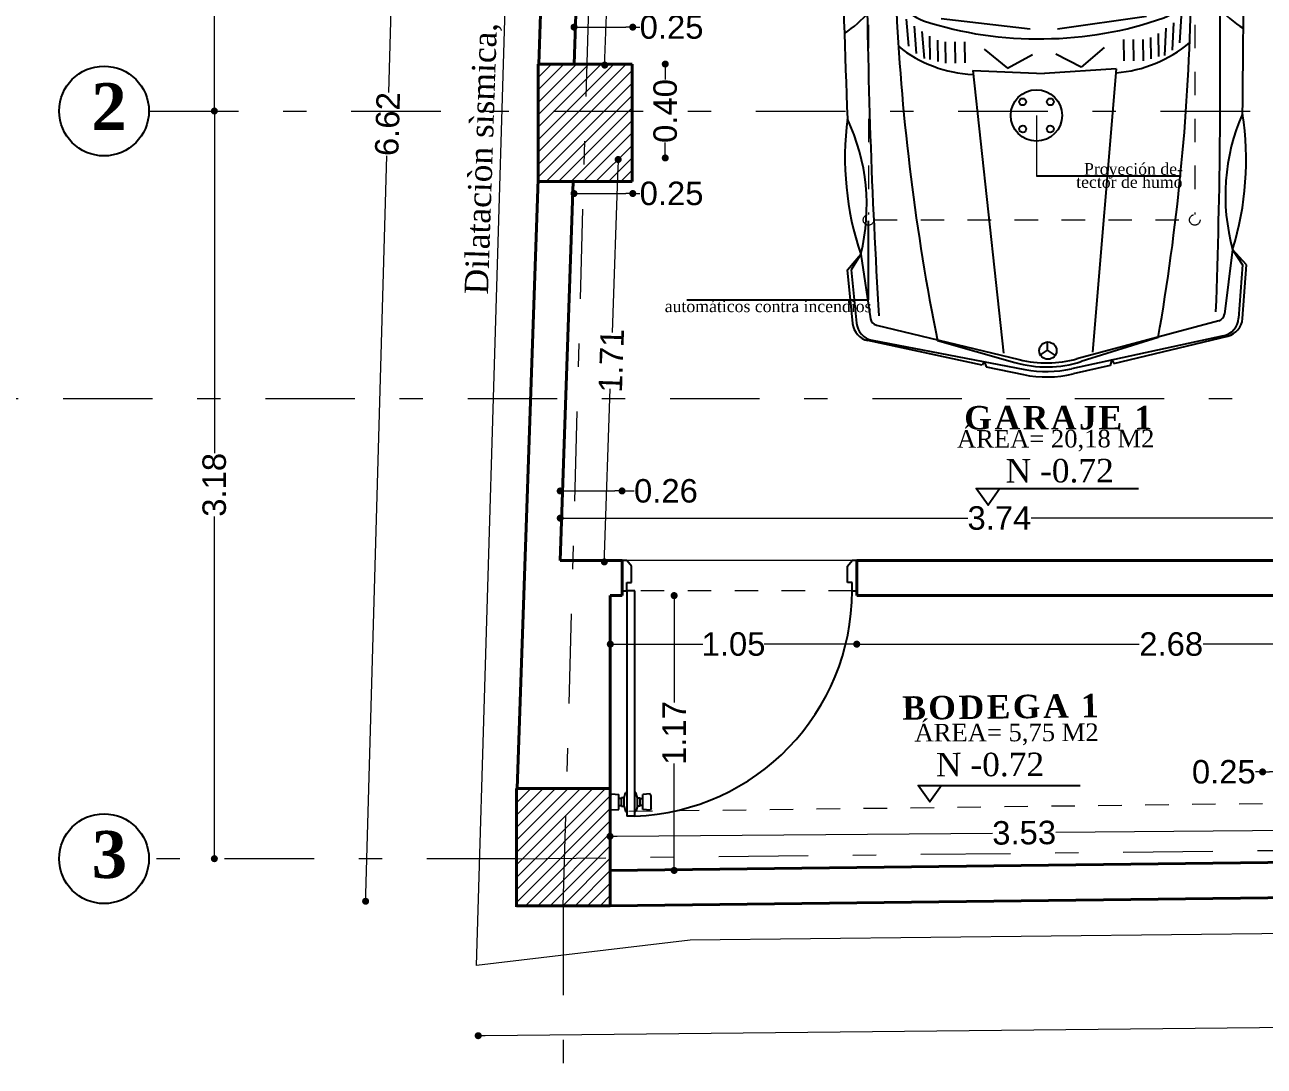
# Model space of a CAD drawing. Header units: inches. Extents: x 2908 to 3459, y -3172 to -55.
# Drawn here: x 3277.3 to 3282.58, y -144.34 to -139.91 of the extents above; entities that cross this region are included whole.
import ezdxf

# ---------------------------------------------------------------- set-up
doc = ezdxf.new("R2010")
doc.units = ezdxf.units.IN
doc.header["$MEASUREMENT"] = 0
doc.linetypes.add('ACAD_ISO03W100', pattern=[30, 12, -18])
doc.linetypes.add('DASHDOT', pattern=[25.4, 12.7, -6.35, 0, -6.35])
for name, color, linetype in [('BORDER', 1, 'Continuous'), ('CARPINTERIA', 3, 'Continuous'), ('MUE', 124, 'Continuous'), ('TEXTO', 4, 'Continuous')]:
    doc.layers.add(name, color=color, linetype=linetype)
for name, color, linetype, lineweight in [('Capa2', 1, 'Continuous', 25), ('COTA', 1, 'Continuous', 9), ('COTAS 01', 1, 'Continuous', 25), ('E-EJES', 1, 'DASHDOT', 5), ('Estructura', 1, 'Continuous', 40), ('LINEAS DE PROYECCIÒN', 74, 'ACAD_ISO03W100', 18), ('linmesa de proyecciones', 95, 'ACAD_ISO03W100', 5), ('muros 2', 5, 'Continuous', 40), ('muros bajitos', 4, 'Continuous', 15), ('PISO', 33, 'Continuous', 18), ('teja cortada', 252, 'Continuous', 30)]:
    doc.layers.add(name, color=color, linetype=linetype, lineweight=lineweight)
doc.styles.add('Arial new', font='arial.ttf')
doc.styles.add('CONSTRUCTORA', font='times.ttf', dxfattribs={"height": 0.3})
doc.dimstyles.new('GUS', dxfattribs={"dimtxt": 0.1, "dimasz": 0.03, "dimexe": 0.05, "dimexo": 0.05, "dimgap": 0.005, "dimtad": 0, "dimzin": 1, "dimdsep": 46, "dimtxsty": 'Arial new', "dimblk": 'DOT', "dimcen": 0.01, "dimse1": 1, "dimse2": 1, "dimclrd": 1, "dimclre": 252, "dimclrt": 1, "dimaunit": 1, "dimadec": 0, "dimazin": 2, "dimtfac": 1, "dimtmove": 0, "dimatfit": 2, "dimldrblk": 'ARCHTICK', "dimfxl": 1, "dimlwd": -1, "dimlwe": -1, "dimarcsym": 1})

# ---------------------------------------------------------------- blocks, each defined once
blk = doc.blocks.new('auto 3')
at = {"layer": 'MUE', "linetype": 'ByBlock'}
for p, q in [((-0.3626, 0.8283), (-0.3712, 0.9467)), ((1.985, 0.9567), (1.9116, 0.8925)), ((2.2392, 0.9349), (1.985, 0.9567)), ((-1.2515, 0.9247), (-1.8425, 0.8262)), ((-1.1983, 0.8757), (-1.2125, 0.9047)), ((-0.1883, 0.8925), (-0.335, 0.8925)), ((-0.335, 0.8925), (-0.3075, 0.865)), ((-0.2067, 0.865), (-0.1883, 0.8925)), ((0.4811, 0.7183), (0.4536, 0.9109)), ((0.4536, 0.9109), (0.5453, 0.755)), ((1.9116, 0.8925), (1.985, 0.9384)), ((1.9116, 0.8925), (2.2174, 0.8501)), ((1.985, 0.9384), (2.2376, 0.9167)), ((-0.2984, 0.7458), (-0.3626, 0.8283)), ((-0.3075, 0.865), (-0.2067, 0.865)), ((2.2479, 0.8228), (2.4202, 0.1484)), ((2.3197, 0.8437), (2.4669, 0.1222)), ((2.4435, 0.324), (2.3208, 0.8639)), ((-1.8665, 0.0214), (-1.8488, 0.7522)), ((-0.6604, 0.7046), (-0.5001, 0.5807)), ((0.4811, 0.755), (-0.6495, 0.7374)), ((-0.3173, 0.5931), (-0.2984, 0.7458)), ((0.3527, 0.5807), (0.637, 0.7458)), ((0.4811, 0.7183), (0.3527, 0.5807)), ((0.5453, 0.755), (0.4811, 0.7183)), ((0.5325, 0.7444), (0.6736, 0.7065)), ((-1.8236, 0.6928), (-1.8406, 0.0054)), ((-1.1621, 0.6818), (-1.8236, 0.6928)), ((0.3826, 0.5733), (0.6257, 0.6983)), ((0.8021, 0.6633), (0.9304, 0.6541)), ((0.8361, 0.6267), (0.9645, 0.6175)), ((0.861, 0.5901), (0.9894, 0.5809)), ((0.8846, 0.5532), (0.9946, 0.5532)), ((2.3243, 0.5349), (2.4333, 0.1694)), ((-0.6285, 0.4707), (0.3527, 0.4799)), ((0.8571, 0.0764), (0.8021, 0.4982)), ((0.9029, 0.5166), (1.0038, 0.5166)), ((0.9121, 0.4799), (1.013, 0.4799)), ((0.9121, 0.434), (1.013, 0.434)), ((0.9121, 0.3882), (1.013, 0.3882)), ((0.9488, 0.2965), (1.0405, 0.1864)), ((1.0496, 0.3515), (2.3885, 0.2231)), ((1.0496, 0.3515), (1.068, 0.0122)), ((2.4252, 0.3148), (2.4435, 0.324)), ((2.4252, 0.3148), (2.4527, 0.3056)), ((2.4527, 0.3056), (2.4911, 0.1298)), ((0.4261, 0.0122), (0.4169, 0.2231)), ((1.0405, 0.1864), (0.9763, 0.0672)), ((-1.8665, 0.003), (-1.8488, -0.7278)), ((-1.8176, -0.6844), (-1.8406, 0.0029)), ((0.4261, 0.0122), (0.4169, -0.1987)), ((1.0496, -0.3271), (1.068, 0.0122)), ((2.3382, 0.0087), (2.3769, 0.0087)), ((2.3769, 0.0087), (2.402, 0.0464)), ((2.3769, 0.0083), (2.4016, -0.0297)), ((0.8571, -0.052), (0.8021, -0.4738)), ((1.0405, -0.162), (0.9763, -0.0428)), ((2.3197, -0.8193), (2.4669, -0.0978)), ((2.4527, -0.2812), (2.4911, -0.1054)), ((0.9488, -0.2721), (1.0405, -0.162)), ((2.2479, -0.7984), (2.4202, -0.124)), ((2.3243, -0.5105), (2.4333, -0.1451)), ((1.0496, -0.3271), (2.3885, -0.1987)), ((2.4252, -0.2904), (2.4527, -0.2812)), ((2.4252, -0.2904), (2.4435, -0.2996)), ((2.4435, -0.2996), (2.3208, -0.8395)), ((0.9121, -0.3638), (1.013, -0.3638)), ((0.9121, -0.4096), (1.013, -0.4096)), ((-0.6285, -0.4463), (0.3527, -0.4555)), ((0.9121, -0.4555), (1.013, -0.4555)), ((0.9029, -0.4922), (1.0038, -0.4922)), ((-0.6604, -0.6802), (-0.5001, -0.5564)), ((-0.3173, -0.5687), (-0.2984, -0.7214)), ((0.3527, -0.5564), (0.637, -0.7214)), ((0.4811, -0.6939), (0.3527, -0.5564)), ((0.3826, -0.5489), (0.6257, -0.674)), ((0.861, -0.5657), (0.9894, -0.5565)), ((0.8846, -0.5288), (0.9946, -0.5288)), ((0.8021, -0.6389), (0.9304, -0.6297)), ((0.8361, -0.6023), (0.9645, -0.5931)), ((-1.1561, -0.6675), (-1.8176, -0.6844)), ((0.4811, -0.6939), (0.4536, -0.8865)), ((0.5453, -0.7306), (0.4811, -0.6939)), ((0.5319, -0.7209), (0.6731, -0.683)), ((0.4811, -0.7306), (-0.6495, -0.7131)), ((-0.2984, -0.7214), (-0.3626, -0.8039)), ((0.4536, -0.8865), (0.5453, -0.7306)), ((-1.2515, -0.9003), (-1.8425, -0.8018)), ((-0.3626, -0.8039), (-0.3712, -0.9223)), ((-1.1983, -0.8513), (-1.2125, -0.8803)), ((-0.335, -0.8681), (-0.3075, -0.8406)), ((-0.1883, -0.8681), (-0.335, -0.8681)), ((-0.3075, -0.8406), (-0.2067, -0.8406)), ((-0.2067, -0.8406), (-0.1883, -0.8681)), ((1.9116, -0.8681), (2.2174, -0.8257)), ((1.985, -0.9323), (1.9116, -0.8681)), ((1.9116, -0.8681), (1.985, -0.914)), ((1.985, -0.914), (2.2376, -0.8923)), ((2.2392, -0.9105), (1.985, -0.9323))]:
    blk.add_line(p, q, dxfattribs=at)
blk.add_lwpolyline([(-1.8272, 0.0122), (-1.8246, -0.011, 0.070355), (-1.8178, -0.0286), (-1.8056, -0.0426), (-1.7952, -0.0454), (-1.7841, -0.0418), (-1.7725, -0.0286, 0.070355), (-1.7658, -0.011), (-1.7632, 0.0122), (-1.7658, 0.0354, 0.070355), (-1.7725, 0.053), (-1.7841, 0.0662), (-1.7952, 0.0698), (-1.8063, 0.0662), (-1.8178, 0.053, 0.070355), (-1.8246, 0.0354)], format="xyb", close=True, dxfattribs=at)
blk.add_circle((2.3793, 0.0122), 0.041, dxfattribs=at)
for centre, radius, start, end in [((0.3372, -12.1452), 13.1111, 89.97231, 99.46212), ((-0.8493, 0.1829), 0.7757, 74.17111, 116.73975), ((-0.9632, -88.4199), 89.3953, 88.568712, 89.162445), ((0.3268, 1.313), 0.6465, 298.67346, 326.55465), ((1.471, -0.4761), 1.4378, 72.1544, 98.04742), ((1.668, 1.8219), 0.9608, 245.51079, 284.69103), ((-1.2455, 0.8885), 0.0367, 26.12103, 99.46232), ((2.2298, 0.8254), 0.0917, 11.53462, 85.10091), ((2.2314, 0.8436), 0.0917, 12.80427, 85.10091), ((-1.8335, 0.7719), 0.055, 99.46232, 175.44658), ((0.7041, -29.5374), 30.3844, 90.47257, 94.6796), ((0.7041, -29.5374), 30.3844, 87.16849, 90.38597), ((2.2123, 0.8137), 0.0367, 14.33544, 82.09284), ((6.0367, 0.1452), 7.9501, 175.44658, 180.95833), ((-1.8122, 0.7513), 0.0367, 99.46212, 178.61965), ((-0.685, -0.0749), 0.8118, 88.59756, 114.58679), ((-0.6492, 0.7191), 0.0183, 90.88824, 232.30576), ((0.6676, 0.6168), 0.0917, 58.59371, 117.21611), ((0.3693, -9.8956), 10.6122, 79.38439, 87.86125), ((-1.163, 0.6268), 0.055, 347.6789, 89.04367), ((1.6507, 0.0122), 2.7516, 166.31296, 193.68704), ((-5.8325, -9.6852), 11.4116, 62.8687, 65.07211), ((0.5938, 0.4959), 0.2334, 21.32419, 58.59371), ((0.4611, 0.3147), 0.608, 3.46942, 39.52944), ((1.6507, 0.0122), 2.825, 167.6789, 192.96511), ((-0.0737, -4.3665), 4.9656, 85.0738, 94.9262), ((0.4077, 0.5244), 0.055, 117.21611, 194.0744), ((-0.8174, 0.0264), 1.7204, 359.52698, 18.79771), ((1.0153, 0.1085), 1.6832, 167.57277, 183.27939), ((-4.159, -0.6205), 4.653, 10.44624, 14.0744), ((1.8871, 0.0122), 0.5502, 345.66456, 14.33544), ((1.906, 0.0122), 0.5502, 343.39302, 16.60698), ((1.9278, 0.0122), 0.5502, 348.46538, 11.53462), ((1.9536, 0.0122), 0.5502, 347.66091, 12.33909), ((6.0367, -0.1208), 7.9501, 179.04167, 184.55342), ((1.0153, -0.0841), 1.6832, 176.72061, 192.42723), ((-0.8174, -0.002), 1.7204, 341.20229, 0.47302), ((-4.159, 0.6449), 4.653, 345.9256, 349.55376), ((0.4611, -0.2903), 0.608, 320.47056, 356.53058), ((-5.8325, 9.7096), 11.4116, 294.92789, 297.1313), ((0.4077, -0.5), 0.055, 165.9256, 242.78389), ((0.3693, 9.92), 10.6122, 272.13875, 280.61561), ((-0.0737, 4.3909), 4.9656, 265.0738, 274.9262), ((0.5938, -0.4715), 0.2334, 301.40629, 338.67581), ((-1.1575, -0.6125), 0.055, 271.45944, 12.8242), ((-0.685, 0.0993), 0.8118, 245.41321, 271.40244), ((-0.6492, -0.6947), 0.0183, 127.69424, 269.11176), ((0.6676, -0.5924), 0.0917, 242.78389, 301.40629), ((-1.8335, -0.7475), 0.055, 184.55342, 260.53768), ((-1.8122, -0.7269), 0.0367, 181.38035, 260.53788), ((0.7041, 29.5617), 30.3844, 265.3204, 269.52743), ((0.3268, -1.2887), 0.6465, 33.44535, 61.32654), ((0.3372, 12.1696), 13.1111, 260.53788, 270.02769), ((0.7041, 29.5617), 30.3844, 269.61403, 272.83151), ((2.2123, -0.7893), 0.0367, 277.90716, 345.66456), ((2.2298, -0.801), 0.0917, 274.89909, 348.46538), ((-0.8493, -0.1585), 0.7757, 243.26025, 285.82889), ((1.668, -1.7975), 0.9608, 75.30897, 114.48921), ((1.471, 0.5005), 1.4378, 261.95258, 287.8456), ((2.2314, -0.8192), 0.0917, 274.89909, 347.19573), ((-1.2455, -0.8641), 0.0367, 260.53768, 333.87897), ((-0.9632, 88.4443), 89.3953, 270.837555, 271.431288)]:
    blk.add_arc(centre, radius, start, end, dxfattribs=at)
blk = doc.blocks.new('_Dot')
at = {"color": 0, "linetype": 'ByBlock', "lineweight": -2}
blk.add_line((-0.5, 0), (-1, 0), dxfattribs=at)
at = {"color": 0, "linetype": 'ByBlock', "const_width": 0.5}
blk.add_lwpolyline([(-0.25, 0, 1), (0.25, 0, 1)], format="xyb", close=True, dxfattribs=at)
blk = doc.blocks.new('*D4358')
at = {"layer": 'COTA', "color": 1, "linetype": 'Continuous', "transparency": 16777216}
for p, q in [((3278.9373, -137.0506), (3278.8485, -140.1964)), ((3278.752, -143.6113), (3278.8409, -140.4656))]:
    blk.add_line(p, q, dxfattribs=at)
at = {"layer": 'Defpoints', "color": 0, "transparency": 16777216}
for p in [(3278.9382, -137.0206), (3279.5802, -137.0388, -1.031), (3279.3932, -143.6594, -1.031)]:
    blk.add_point(p, dxfattribs=at)
at = {"layer": 'COTA', "color": 1, "transparency": 16777216, "xscale": 0.03, "yscale": 0.03, "zscale": 0.03}
for p, rotation in [((3278.9382, -137.0206), 88.38233466526347), ((3278.7512, -143.6413), 268.3823346652634)]:
    blk.add_blockref('_Dot', p, dxfattribs=dict(at, rotation=rotation))
at = {"layer": 'COTA', "color": 1, "transparency": 16777216, "insert": (3278.8447, -140.331), "char_height": 0.1, "attachment_point": 5, "rotation": 88.3823, "style": 'Arial new'}
blk.add_mtext('6.62', dxfattribs=at)
blk = doc.blocks.new('_ArchTick')
at = {"color": 0, "linetype": 'ByBlock', "const_width": 0.15}
blk.add_lwpolyline([(-0.5, -0.5), (0.5, 0.5)], dxfattribs=at)
blk = doc.blocks.new('*D4380')
at = {"layer": 'COTA', "color": 1, "linetype": 'Continuous', "transparency": 16777216}
for p, q in [((3289.496, -144.1041), (3284.5455, -144.1571)), ((3279.2608, -144.2136), (3284.2078, -144.1607))]:
    blk.add_line(p, q, dxfattribs=at)
at = {"layer": 'Defpoints', "color": 0, "transparency": 16777216}
for p in [(3289.5217, -143.7059, -1.031), (3279.2265, -143.816, -1.031), (3289.526, -144.1038)]:
    blk.add_point(p, dxfattribs=at)
at = {"layer": 'COTA', "color": 1, "transparency": 16777216, "xscale": 0.03, "yscale": 0.03, "zscale": 0.03}
for p, rotation in [((3289.526, -144.1038), 0.6126958381874476), ((3279.2308, -144.2139), 180.6126958381874)]:
    blk.add_blockref('_Dot', p, dxfattribs=dict(at, rotation=rotation))
at = {"layer": 'COTA', "color": 1, "transparency": 16777216, "insert": (3284.3767, -144.1589), "char_height": 0.1, "attachment_point": 5, "rotation": 0.6127, "style": 'Arial new'}
blk.add_mtext('10.30', dxfattribs=at)
blk = doc.blocks.new('PUERTAACCESO')
at = {"layer": 'CARPINTERIA'}
for p, q in [((2402.1398, 632.3793), (2402.1444, 632.3874)), ((2402.1444, 632.3874), (2402.1757, 632.3847)), ((2402.1757, 632.3847), (2402.1757, 632.3217)), ((2402.199, 632.3712), (2402.205, 632.3937)), ((2402.205, 632.3937), (2402.2096, 632.3937)), ((2402.2096, 632.4132), (2402.2095, 631.4538)), ((2402.2096, 632.4132), (2402.2446, 632.4132)), ((2402.2445, 631.4538), (2402.2446, 632.4132)), ((2402.2491, 632.3937), (2402.2446, 632.3937)), ((2402.2551, 632.3712), (2402.2491, 632.3937)), ((2402.3097, 632.3874), (2402.2784, 632.3847)), ((2402.2784, 632.3847), (2402.2784, 632.3217)), ((2402.3143, 632.3793), (2402.3097, 632.3874)), ((2402.1398, 632.3793), (2402.1398, 632.327)), ((2402.1757, 632.3677), (2402.1873, 632.3677)), ((2402.1873, 632.3386), (2402.1757, 632.3386)), ((2402.1873, 632.3677), (2402.1873, 632.3712)), ((2402.1873, 632.3712), (2402.199, 632.3712)), ((2402.1873, 632.3677), (2402.1873, 632.3386)), ((2402.1873, 632.3352), (2402.1873, 632.3386)), ((2402.199, 632.3352), (2402.1873, 632.3352)), ((2402.199, 632.3712), (2402.199, 632.3352)), ((2402.199, 632.3352), (2402.205, 632.3127)), ((2402.2551, 632.3352), (2402.2491, 632.3127)), ((2402.2668, 632.3712), (2402.2551, 632.3712)), ((2402.2551, 632.3712), (2402.2551, 632.3352)), ((2402.2551, 632.3352), (2402.2668, 632.3352)), ((2402.2668, 632.3677), (2402.2668, 632.3712)), ((2402.2784, 632.3677), (2402.2668, 632.3677)), ((2402.2668, 632.3677), (2402.2668, 632.3386)), ((2402.2668, 632.3386), (2402.2784, 632.3386)), ((2402.2668, 632.3352), (2402.2668, 632.3386)), ((2402.3143, 632.3793), (2402.3143, 632.327)), ((2402.1398, 632.327), (2402.1444, 632.319)), ((2402.1444, 632.319), (2402.1757, 632.3217)), ((2402.205, 632.3127), (2402.2096, 632.3127)), ((2402.2491, 632.3127), (2402.2445, 632.3127)), ((2402.3097, 632.319), (2402.2784, 632.3217)), ((2402.3143, 632.327), (2402.3097, 632.319)), ((2401.2846, 631.4538), (2401.2646, 631.4538)), ((2401.2846, 631.4538), (2401.2846, 631.4188)), ((2402.2095, 631.4538), (2402.2445, 631.4538)), ((2402.2446, 631.4541), (2402.2446, 631.4191)), ((2402.2646, 631.4538), (2402.2446, 631.4538)), ((2401.2846, 631.4188), (2401.3046, 631.4188)), ((2401.3046, 631.4188), (2401.3046, 631.3488)), ((2402.2446, 631.4191), (2402.2246, 631.4191)), ((2402.2246, 631.4191), (2402.2246, 631.3491)), ((2401.3046, 631.3488), (2401.2846, 631.3238)), ((2402.2246, 631.3491), (2402.2446, 631.3241)), ((2401.2646, 631.3238), (2401.2846, 631.3238)), ((2402.2446, 631.3241), (2402.2646, 631.3241))]:
    blk.add_line(p, q, dxfattribs=at)
blk.add_arc((2402.2445, 631.4538), 0.96, 92.0882, 180, dxfattribs=at)
at = {"layer": 'linmesa de proyecciones', "ltscale": 0.001}
blk.add_line((2401.2846, 631.4538), (2402.2102, 631.4538), dxfattribs=at)
at = {"layer": 'PISO'}
blk.add_line((2401.2846, 631.3238), (2402.2446, 631.3241), dxfattribs=at)
blk = doc.blocks.new('*D4403')
at = {"layer": 'COTA', "color": 1, "linetype": 'Continuous', "transparency": 16777216}
for p, q in [((3282.5725, -143.0904), (3282.5425, -143.0904)), ((3282.7928, -143.0904), (3282.6025, -143.0904))]:
    blk.add_line(p, q, dxfattribs=at)
at = {"layer": 'Defpoints', "color": 0, "transparency": 16777216}
for p in [(3282.5725, -143.0904), (3282.5725, -143.2259), (3282.8228, -143.2259)]:
    blk.add_point(p, dxfattribs=at)
at = {"layer": 'COTA', "color": 1, "transparency": 16777216, "xscale": 0.03, "yscale": 0.03, "zscale": 0.03, "rotation": 180}
blk.add_blockref('_Dot', (3282.5725, -143.0904), dxfattribs=at)
at = {"layer": 'COTA', "color": 1, "transparency": 16777216, "xscale": 0.03, "yscale": 0.03, "zscale": 0.03}
blk.add_blockref('_Dot', (3282.8228, -143.0904), dxfattribs=at)
at = {"layer": 'COTA', "color": 1, "transparency": 16777216, "insert": (3282.4073, -143.0904), "char_height": 0.1, "attachment_point": 5, "style": 'Arial new'}
blk.add_mtext('0.25', dxfattribs=at)
blk = doc.blocks.new('*D4425')
at = {"layer": 'COTA', "color": 1, "linetype": 'Continuous', "transparency": 16777216}
for p, q in [((3279.8236, -142.5462), (3280.188, -142.5462)), ((3280.8135, -142.5462), (3280.4491, -142.5462))]:
    blk.add_line(p, q, dxfattribs=at)
at = {"layer": 'Defpoints', "color": 0, "transparency": 16777216}
for p in [(3279.7936, -142.3393), (3280.8435, -142.3393), (3280.8435, -142.5462)]:
    blk.add_point(p, dxfattribs=at)
at = {"layer": 'COTA', "color": 1, "transparency": 16777216, "xscale": 0.03, "yscale": 0.03, "zscale": 0.03, "rotation": 180}
blk.add_blockref('_Dot', (3279.7936, -142.5462), dxfattribs=at)
at = {"layer": 'COTA', "color": 1, "transparency": 16777216, "xscale": 0.03, "yscale": 0.03, "zscale": 0.03}
blk.add_blockref('_Dot', (3280.8435, -142.5462), dxfattribs=at)
at = {"layer": 'COTA', "color": 1, "transparency": 16777216, "insert": (3280.3185, -142.5462), "char_height": 0.1, "attachment_point": 5, "style": 'Arial new'}
blk.add_mtext('1.05', dxfattribs=at)
blk = doc.blocks.new('*D4426')
at = {"layer": 'COTA', "color": 1, "linetype": 'Continuous', "transparency": 16777216}
for p, q in [((3280.8735, -142.5462), (3282.0473, -142.5462)), ((3283.4928, -142.5462), (3282.319, -142.5462))]:
    blk.add_line(p, q, dxfattribs=at)
at = {"layer": 'Defpoints', "color": 0, "transparency": 16777216}
for p in [(3280.8435, -142.3393), (3283.5228, -142.3393), (3283.5228, -142.5462)]:
    blk.add_point(p, dxfattribs=at)
at = {"layer": 'COTA', "color": 1, "transparency": 16777216, "xscale": 0.03, "yscale": 0.03, "zscale": 0.03, "rotation": 180}
blk.add_blockref('_Dot', (3280.8435, -142.5462), dxfattribs=at)
at = {"layer": 'COTA', "color": 1, "transparency": 16777216, "xscale": 0.03, "yscale": 0.03, "zscale": 0.03}
blk.add_blockref('_Dot', (3283.5228, -142.5462), dxfattribs=at)
at = {"layer": 'COTA', "color": 1, "transparency": 16777216, "insert": (3282.1832, -142.5462), "char_height": 0.1, "attachment_point": 5, "style": 'Arial new'}
blk.add_mtext('2.68', dxfattribs=at)
blk = doc.blocks.new('*D4427')
at = {"layer": 'COTA', "color": 1, "linetype": 'Continuous', "transparency": 16777216}
for p, q in [((3280.0655, -142.3693), (3280.0655, -142.7944)), ((3280.0655, -143.4799), (3280.0655, -143.0548))]:
    blk.add_line(p, q, dxfattribs=at)
at = {"layer": 'Defpoints', "color": 0, "transparency": 16777216}
for p in [(3279.7936, -142.3393), (3279.7935, -143.5099), (3280.0655, -143.5099)]:
    blk.add_point(p, dxfattribs=at)
at = {"layer": 'COTA', "color": 1, "transparency": 16777216, "xscale": 0.03, "yscale": 0.03, "zscale": 0.03}
for p, rotation in [((3280.0655, -142.3393), 90), ((3280.0655, -143.5099), 270)]:
    blk.add_blockref('_Dot', p, dxfattribs=dict(at, rotation=rotation))
at = {"layer": 'COTA', "color": 1, "transparency": 16777216, "insert": (3280.0655, -142.9246), "char_height": 0.1, "attachment_point": 5, "rotation": 90, "style": 'Arial new'}
blk.add_mtext('1.17', dxfattribs=at)
blk = doc.blocks.new('*D4428')
at = {"layer": 'COTA', "color": 1, "linetype": 'Continuous', "transparency": 16777216}
for p, q in [((3279.8223, -143.3644), (3281.4218, -143.351)), ((3283.2909, -143.3352), (3281.6915, -143.3487))]:
    blk.add_line(p, q, dxfattribs=at)
at = {"layer": 'Defpoints', "color": 0, "transparency": 16777216}
for p in [(3283.3209, -143.335), (3279.7936, -143.5099), (3283.3222, -143.4802)]:
    blk.add_point(p, dxfattribs=at)
at = {"layer": 'COTA', "color": 1, "transparency": 16777216, "xscale": 0.03, "yscale": 0.03, "zscale": 0.03}
for p, rotation in [((3279.7923, -143.3647), 180.4825430498081), ((3283.3209, -143.335), 0.4825430498080843)]:
    blk.add_blockref('_Dot', p, dxfattribs=dict(at, rotation=rotation))
at = {"layer": 'COTA', "color": 1, "transparency": 16777216, "insert": (3281.5566, -143.3498), "char_height": 0.1, "attachment_point": 5, "rotation": 0.4825, "style": 'Arial new'}
blk.add_mtext('3.53', dxfattribs=at)
blk = doc.blocks.new('*D4432')
at = {"layer": 'COTA', "color": 1, "linetype": 'Continuous', "transparency": 16777216}
for p, q in [((3279.6102, -141.8937), (3279.8135, -141.8937)), ((3279.8435, -141.8937), (3279.8958, -141.8937))]:
    blk.add_line(p, q, dxfattribs=at)
at = {"layer": 'Defpoints', "color": 0, "transparency": 16777216}
for p in [(3279.8435, -141.8937), (3279.5802, -142.1893), (3279.8435, -142.1893)]:
    blk.add_point(p, dxfattribs=at)
at = {"layer": 'COTA', "color": 1, "transparency": 16777216, "xscale": 0.03, "yscale": 0.03, "zscale": 0.03, "rotation": 180}
blk.add_blockref('_Dot', (3279.5802, -141.8937), dxfattribs=at)
at = {"layer": 'COTA', "color": 1, "transparency": 16777216, "xscale": 0.03, "yscale": 0.03, "zscale": 0.03}
blk.add_blockref('_Dot', (3279.8435, -141.8937), dxfattribs=at)
at = {"layer": 'COTA', "color": 1, "transparency": 16777216, "insert": (3280.0306, -141.8937), "char_height": 0.1, "attachment_point": 5, "style": 'Arial new'}
blk.add_mtext('0.26', dxfattribs=at)
blk = doc.blocks.new('*D4433')
at = {"layer": 'COTA', "color": 1, "linetype": 'Continuous', "transparency": 16777216}
for p, q in [((3279.6102, -142.0095), (3281.3166, -142.0095)), ((3283.2923, -142.0095), (3281.5859, -142.0095))]:
    blk.add_line(p, q, dxfattribs=at)
at = {"layer": 'Defpoints', "color": 0, "transparency": 16777216}
for p in [(3283.3223, -142.0095), (3279.5802, -142.1893), (3283.3223, -142.1893)]:
    blk.add_point(p, dxfattribs=at)
at = {"layer": 'COTA', "color": 1, "transparency": 16777216, "xscale": 0.03, "yscale": 0.03, "zscale": 0.03, "rotation": 180}
blk.add_blockref('_Dot', (3279.5802, -142.0095), dxfattribs=at)
at = {"layer": 'COTA', "color": 1, "transparency": 16777216, "xscale": 0.03, "yscale": 0.03, "zscale": 0.03}
blk.add_blockref('_Dot', (3283.3223, -142.0095), dxfattribs=at)
at = {"layer": 'COTA', "color": 1, "transparency": 16777216, "insert": (3281.4512, -142.0095), "char_height": 0.1, "attachment_point": 5, "style": 'Arial new'}
blk.add_mtext('3.74', dxfattribs=at)
blk = doc.blocks.new('*D4441')
at = {"layer": 'COTA', "color": 1, "linetype": 'Continuous', "transparency": 16777216}
for p, q in [((3279.8261, -140.5117), (3279.8018, -141.2183)), ((3279.7693, -142.1657), (3279.7935, -141.4592))]:
    blk.add_line(p, q, dxfattribs=at)
at = {"layer": 'Defpoints', "color": 0, "transparency": 16777216}
for p in [(3279.639, -140.4753), (3279.8271, -140.4818), (3279.5802, -142.1893)]:
    blk.add_point(p, dxfattribs=at)
at = {"layer": 'COTA', "color": 1, "transparency": 16777216, "xscale": 0.03, "yscale": 0.03, "zscale": 0.03}
for p, rotation in [((3279.8271, -140.4818), 88.03260080625768), ((3279.7682, -142.1957), 268.0326008062576)]:
    blk.add_blockref('_Dot', p, dxfattribs=dict(at, rotation=rotation))
at = {"layer": 'COTA', "color": 1, "transparency": 16777216, "insert": (3279.7977, -141.3387), "char_height": 0.1, "attachment_point": 5, "rotation": 88.0326, "style": 'Arial new'}
blk.add_mtext('1.71', dxfattribs=at)
blk = doc.blocks.new('*D4442')
at = {"layer": 'COTA', "color": 1, "linetype": 'Continuous', "transparency": 16777216}
for p, q in [((3280.0277, -140.1053), (3280.0277, -140.1406)), ((3280.0277, -140.4453), (3280.0277, -140.41))]:
    blk.add_line(p, q, dxfattribs=at)
at = {"layer": 'Defpoints', "color": 0, "transparency": 16777216}
for p in [(3279.8892, -140.0753), (3280.0277, -140.0753), (3279.8892, -140.4753)]:
    blk.add_point(p, dxfattribs=at)
at = {"layer": 'COTA', "color": 1, "transparency": 16777216, "xscale": 0.03, "yscale": 0.03, "zscale": 0.03}
for p, rotation in [((3280.0277, -140.0753), 90), ((3280.0277, -140.4753), 270)]:
    blk.add_blockref('_Dot', p, dxfattribs=dict(at, rotation=rotation))
at = {"layer": 'COTA', "color": 1, "transparency": 16777216, "insert": (3280.0277, -140.2753), "char_height": 0.1, "attachment_point": 5, "rotation": 90, "style": 'Arial new'}
blk.add_mtext('0.40', dxfattribs=at)
blk = doc.blocks.new('*D4443')
at = {"layer": 'COTA', "color": 1, "linetype": 'Continuous', "transparency": 16777216}
for p, q in [((3279.8565, -137.5738), (3279.8184, -138.6764)), ((3279.7709, -140.0498), (3279.809, -138.9473))]:
    blk.add_line(p, q, dxfattribs=at)
at = {"layer": 'Defpoints', "color": 0, "transparency": 16777216}
for p in [(3279.7268, -137.5393), (3279.8576, -137.5438), (3279.6391, -140.0753)]:
    blk.add_point(p, dxfattribs=at)
at = {"layer": 'COTA', "color": 1, "transparency": 16777216, "xscale": 0.03, "yscale": 0.03, "zscale": 0.03}
for p, rotation in [((3279.8576, -137.5438), 88.01868301853374), ((3279.7698, -140.0798), 268.0186830185337)]:
    blk.add_blockref('_Dot', p, dxfattribs=dict(at, rotation=rotation))
at = {"layer": 'COTA', "color": 1, "transparency": 16777216, "insert": (3279.8137, -138.8118), "char_height": 0.1, "attachment_point": 5, "rotation": 88.0187, "style": 'Arial new'}
blk.add_mtext('2.54', dxfattribs=at)
blk = doc.blocks.new('*D4444')
at = {"layer": 'COTA', "color": 1, "linetype": 'Continuous', "transparency": 16777216}
for p, q in [((3279.6691, -139.9181), (3279.8592, -139.9181)), ((3279.8892, -139.9181), (3279.9192, -139.9181))]:
    blk.add_line(p, q, dxfattribs=at)
at = {"layer": 'Defpoints', "color": 0, "transparency": 16777216}
for p in [(3279.8892, -139.9181), (3279.6391, -140.0753), (3279.8892, -140.0753)]:
    blk.add_point(p, dxfattribs=at)
at = {"layer": 'COTA', "color": 1, "transparency": 16777216, "xscale": 0.03, "yscale": 0.03, "zscale": 0.03, "rotation": 180}
blk.add_blockref('_Dot', (3279.6391, -139.9181), dxfattribs=at)
at = {"layer": 'COTA', "color": 1, "transparency": 16777216, "xscale": 0.03, "yscale": 0.03, "zscale": 0.03}
blk.add_blockref('_Dot', (3279.8892, -139.9181), dxfattribs=at)
at = {"layer": 'COTA', "color": 1, "transparency": 16777216, "insert": (3280.0545, -139.9181), "char_height": 0.1, "attachment_point": 5, "style": 'Arial new'}
blk.add_mtext('0.25', dxfattribs=at)
blk = doc.blocks.new('*D4445')
at = {"layer": 'COTA', "color": 1, "linetype": 'Continuous', "transparency": 16777216}
for p, q in [((3279.669, -140.6268), (3279.8592, -140.6268)), ((3279.8892, -140.6268), (3279.9192, -140.6268))]:
    blk.add_line(p, q, dxfattribs=at)
at = {"layer": 'Defpoints', "color": 0, "transparency": 16777216}
for p in [(3279.639, -140.4753), (3279.8892, -140.4753), (3279.8892, -140.6268)]:
    blk.add_point(p, dxfattribs=at)
at = {"layer": 'COTA', "color": 1, "transparency": 16777216, "xscale": 0.03, "yscale": 0.03, "zscale": 0.03, "rotation": 180}
blk.add_blockref('_Dot', (3279.639, -140.6268), dxfattribs=at)
at = {"layer": 'COTA', "color": 1, "transparency": 16777216, "xscale": 0.03, "yscale": 0.03, "zscale": 0.03}
blk.add_blockref('_Dot', (3279.8892, -140.6268), dxfattribs=at)
at = {"layer": 'COTA', "color": 1, "transparency": 16777216, "insert": (3280.0545, -140.6268), "char_height": 0.1, "attachment_point": 5, "style": 'Arial new'}
blk.add_mtext('0.25', dxfattribs=at)
blk = doc.blocks.new('*D4820')
at = {"layer": 'COTA', "color": 1, "linetype": 'Continuous', "transparency": 16777216}
for p, q in [((3278.1066, -137.2688), (3278.1066, -138.6224)), ((3278.1066, -140.2453), (3278.1066, -138.8917))]:
    blk.add_line(p, q, dxfattribs=at)
at = {"layer": 'Defpoints', "color": 0, "transparency": 16777216}
for p in [(3277.8279, -137.2388), (3277.8279, -140.2753), (3278.1066, -140.2753)]:
    blk.add_point(p, dxfattribs=at)
at = {"layer": 'COTA', "color": 1, "transparency": 16777216, "xscale": 0.03, "yscale": 0.03, "zscale": 0.03}
for p, rotation in [((3278.1066, -137.2388), 90), ((3278.1066, -140.2753), 270)]:
    blk.add_blockref('_Dot', p, dxfattribs=dict(at, rotation=rotation))
at = {"layer": 'COTA', "color": 1, "transparency": 16777216, "insert": (3278.1066, -138.757), "char_height": 0.1, "attachment_point": 5, "rotation": 90, "style": 'Arial new'}
blk.add_mtext('3.04', dxfattribs=at)
blk = doc.blocks.new('*D4821')
at = {"layer": 'COTA', "color": 1, "linetype": 'Continuous', "transparency": 16777216}
for p, q in [((3278.1066, -140.3053), (3278.1066, -141.7327)), ((3278.1066, -143.4299), (3278.1066, -142.0026))]:
    blk.add_line(p, q, dxfattribs=at)
at = {"layer": 'Defpoints', "color": 0, "transparency": 16777216}
for p in [(3277.8279, -140.2753), (3277.8279, -143.4599), (3278.1066, -143.4599)]:
    blk.add_point(p, dxfattribs=at)
at = {"layer": 'COTA', "color": 1, "transparency": 16777216, "xscale": 0.03, "yscale": 0.03, "zscale": 0.03}
for p, rotation in [((3278.1066, -140.2753), 90), ((3278.1066, -143.4599), 270)]:
    blk.add_blockref('_Dot', p, dxfattribs=dict(at, rotation=rotation))
at = {"layer": 'COTA', "color": 1, "transparency": 16777216, "insert": (3278.1066, -141.8676), "char_height": 0.1, "attachment_point": 5, "rotation": 90, "style": 'Arial new'}
blk.add_mtext('3.18', dxfattribs=at)

msp = doc.modelspace()

# ---------------------------------------------------------------- hatches: boundary and pattern name
at = {"layer": 'COTA'}
h = msp.add_hatch(dxfattribs=at)
h.set_pattern_fill('ANSI31', color=256, scale=0.3, style=0)
h.set_pattern_definition([(45, (4.326365, 6.66301), (-0.0265165043, 0.0265165043), [])])
h.paths.add_polyline_path([(3279.8861, -140.0753), (3279.4858, -140.0753), (3279.4859, -140.5753), (3279.8861, -140.5753)])
at = {"layer": 'muros bajitos'}
h = msp.add_hatch(dxfattribs=at)
h.set_pattern_fill('ANSI31', color=256, scale=0.3, style=0)
h.set_pattern_definition([(45, (4.232984, 3.519893), (-0.0265165043, 0.0265165043), [])])
h.paths.add_polyline_path([(3279.7936, -143.1604), (3279.3933, -143.1604), (3279.3933, -143.6604), (3279.7936, -143.6604)])

# ---------------------------------------------------------------- linework, layer by layer
at = {"layer": 'BORDER'}
for p, q in [((3282.2263, -140.5529), (3281.6092, -140.5529)), ((3280.8942, -141.0801), (3280.8942, -140.7437)), ((3280.12, -141.0801), (3280.8942, -141.0801))]:
    msp.add_line(p, q, dxfattribs=at)
at = {"layer": 'Capa2'}
for centre in [(3277.6366, -140.2753), (3277.6366, -143.4599)]:
    msp.add_circle(centre, 0.1912, dxfattribs=at)
at = {"layer": 'COTA'}
msp.add_line((3281.6092, -140.2939), (3281.6092, -140.5529), dxfattribs=at)
at = {"layer": 'E-EJES', "ltscale": 0.03}
for p, q in [((3279.5934, -143.6599), (3279.7803, -137.0393)), ((3277.8279, -140.2753), (3293.0976, -140.2753)), ((3276.5999, -141.4999, -7.182), (3294.3082, -141.5004, -7.182)), ((3279.3933, -143.4599), (3289.6537, -143.349)), ((3279.3933, -143.4599), (3277.8279, -143.4599)), ((3279.5934, -143.6599), (3279.5934, -145.3555))]:
    msp.add_line(p, q, dxfattribs=at)
at = {"layer": 'Estructura'}
for p, q in [((3279.4859, -140.5753), (3279.4859, -140.0753)), ((3279.4859, -140.0753), (3279.8861, -140.0753)), ((3279.8861, -140.0753), (3279.8861, -140.5753)), ((3279.8861, -140.5753), (3279.4859, -140.5753)), ((3279.3933, -143.6604), (3279.3933, -143.1604)), ((3279.3933, -143.1604), (3279.7936, -143.1604)), ((3279.7936, -143.1604), (3279.7936, -143.6604)), ((3279.7936, -143.6604), (3279.3933, -143.6604))]:
    msp.add_line(p, q, dxfattribs=at)
at = {"layer": 'LINEAS DE PROYECCIÒN', "ltscale": 0.003}
for p, q in [((3280.8936, -139.9081), (3280.8936, -140.7168)), ((3282.2835, -139.9081), (3282.2835, -140.7168)), ((3280.916, -140.7393), (3282.261, -140.7393)), ((3282.5725, -143.2259), (3279.7935, -143.2599)), ((3282.5725, -143.2259), (3279.7935, -143.2599))]:
    msp.add_line(p, q, dxfattribs=at)
for centre in [(3280.8936, -140.7393), (3282.2835, -140.7393)]:
    msp.add_circle(centre, 0.0225, dxfattribs=at)
at = {"layer": 'MUE', "ltscale": 2}
for centre, radius in [((3281.6092, -140.2939), 0.1094), ((3281.5505, -140.2362), 0.0147), ((3281.6678, -140.2362), 0.0147), ((3281.5505, -140.3517), 0.0147), ((3281.6678, -140.3517), 0.0147)]:
    msp.add_circle(centre, radius, dxfattribs=at)
at = {"layer": 'muros 2'}
for p, q in [((3279.489, -140.0753), (3279.5802, -137.4393)), ((3279.6391, -140.0753), (3279.7268, -137.5393)), ((3279.3967, -143.1604), (3279.4859, -140.5658)), ((3279.5802, -142.1893), (3279.6356, -140.5753)), ((3279.5802, -142.1893), (3279.8435, -142.1893)), ((3279.8435, -142.3393), (3279.8435, -142.1893)), ((3280.8435, -142.1893), (3280.8435, -142.3393)), ((3280.8435, -142.1893), (3283.7225, -142.1893)), ((3279.7936, -142.3393), (3279.8435, -142.3393)), ((3279.7936, -143.1604), (3279.7936, -142.3393)), ((3280.8435, -142.3393), (3283.5228, -142.3393)), ((3283.3222, -143.4679), (3279.7936, -143.5099)), ((3279.3933, -143.5553), (3279.3933, -143.6647)), ((3283.5223, -143.6155), (3279.7936, -143.6604))]:
    msp.add_line(p, q, dxfattribs=at)
at = {"layer": 'muros bajitos'}
for p, q in [((3279.2236, -143.9142), (3279.4301, -137.0393)), ((3279.2236, -143.9142), (3279.4301, -137.0393)), ((3293.7509, -143.6607), (3280.1331, -143.8063)), ((3289.5217, -143.7059), (3280.1331, -143.8063)), ((3280.1331, -143.8063), (3279.2236, -143.9142)), ((3280.1331, -143.8063), (3279.2236, -143.9142))]:
    msp.add_line(p, q, dxfattribs=at)
at = {"layer": 'TEXTO', "ltscale": 0.008, "elevation": 1.031}
for points in [[(3281.4529, -141.8836), (3281.4029, -141.9536), (3281.3529, -141.8836), (3282.0438, -141.8836)], [(3281.2047, -143.148), (3281.1547, -143.218), (3281.1047, -143.148), (3281.7956, -143.148)]]:
    msp.add_lwpolyline(points, dxfattribs=at)

# ---------------------------------------------------------------- block references
at = {"layer": 'Capa2', "xscale": 0.9000000000000268, "yscale": 0.9000000000000268, "zscale": 0.9000000000000268, "rotation": 270.7279884721542}
msp.add_blockref('auto 3', (3281.6199, -139.155, 1.031), dxfattribs=at)
at = {"layer": 'teja cortada', "rotation": 179.9861206243687}
msp.add_blockref('PUERTAACCESO', (5682.261, 488.5529), dxfattribs=at)

# ---------------------------------------------------------------- texts
at = {"layer": 'COTAS 01', "attachment_point": 1, "rotation": 0.1474, "style": 'CONSTRUCTORA'}
for s, width, insert, char_height in [('ÁREA= 20,18 M2 ', 1.245049, (3281.2702, -141.6346), 0.075), ('N -0.72', 0.828029, (3281.4772, -141.7579, 1.031), 0.1), ('ÁREA= 5,75 M2 ', 1.245049, (3281.0894, -142.8859), 0.075), ('N -0.72', 0.828029, (3281.1805, -143.0093, 1.031), 0.1)]:
    msp.add_mtext_dynamic_manual_height_columns(s, width=width, gutter_width=0.5, heights=[0], dxfattribs=dict(at, insert=insert, char_height=char_height))
at = {"layer": 'TEXTO', "style": 'CONSTRUCTORA'}
for s, height, rotation, p in [('Dilataciòn sìsmica, 0.15 m', 0.1, 88.0994, (3279.2722, -141.058)), ('Proyeción de- ', 0.05, 0.0038, (3281.8117, -140.5471)), ('tector de humo', 0.05, 0.0038, (3281.7784, -140.6028)), ('automáticos contra incendios ', 0.05, 359.9962, (3280.0255, -141.132))]:
    msp.add_text(s, height=height, rotation=rotation, dxfattribs=at).set_placement(p)
at = {"layer": 'TEXTO', "attachment_point": 1, "style": 'CONSTRUCTORA'}
for s, insert, char_height, width, rotation in [('{\\fTimes New Roman|b1|i0|c0|p18;\\T1.1;2}', (3277.5823, -140.1566), 0.2, 4.725521, 359.9982), ('{\\fTimes New Roman|b1|i0|c0|p18;\\T1.1;GARAJE 1}', (3281.3014, -141.5317, 1.031), 0.1, 2.362761, 359.9982), ('{\\fTimes New Roman|b1|i0|c0|p18;\\T1.1;BODEGA 1}', (3281.0367, -142.7683, 8.2132), 0.1, 2.362761, 0.728), ('{\\fTimes New Roman|b1|i0|c0|p18;\\T1.1;3}', (3277.584, -143.3419), 0.2, 4.725521, 359.9982)]:
    msp.add_mtext(s, dxfattribs=dict(at, insert=insert, char_height=char_height, width=width, rotation=rotation))

# ---------------------------------------------------------------- dimensions: what is measured, and where the dimension line sits
at = {"layer": 'COTA'}
for p1, p2, distance, picture, middle in [((3279.3932, -143.6594), (3279.5802, -137.0388), 0.6422, '*D4358', (3278.8447, -140.331, 1.031)), ((3279.6391, -140.0753), (3279.7268, -137.5393), -0.1309, '*D4443', (3279.8137, -138.8118)), ((3279.6391, -140.0753), (3279.8892, -140.0753), 0.1572, '*D4444', (3280.0545, -139.9181)), ((3279.8892, -140.4753), (3279.8892, -140.0753), -0.1385, '*D4442', (3280.0277, -140.2753)), ((3279.58017, -142.18926), (3279.63905, -140.4753), -0.18818, '*D4441', (3279.79768, -141.33874)), ((3279.639, -140.4753), (3279.8892, -140.4753), -0.1515, '*D4445', (3280.0545, -140.6268)), ((3279.7936, -143.5099), (3283.3222, -143.4802), 0.1452, '*D4428', (3281.5566, -143.3498))]:
    dim = msp.add_aligned_dim(p1=p1, p2=p2, distance=distance, dimstyle='GUS', dxfattribs=at)
    dim.commit()
    dim.dimension.update_dxf_attribs({"geometry": picture, "text_midpoint": middle})
for base, p1, p2, picture, middle in [((3278.1066, -140.2753), (3277.8279, -137.2388), (3277.8279, -140.2753), '*D4820', (3278.1066, -138.757)), ((3278.1066, -143.4599), (3277.8279, -140.2753), (3277.8279, -143.4599), '*D4821', (3278.1066, -141.8676)), ((3280.0655, -143.5099), (3279.7936, -142.3393), (3279.7935, -143.5099), '*D4427', (3280.0655, -142.9246))]:
    dim = msp.add_linear_dim(base=base, p1=p1, p2=p2, angle=90, dimstyle='GUS', dxfattribs=at)
    dim.commit()
    dim.dimension.update_dxf_attribs({"geometry": picture, "text_midpoint": middle})
dim = msp.add_linear_dim(base=(3279.8435, -141.8937), p1=(3279.5802, -142.1893), p2=(3279.8435, -142.1893), dimstyle='GUS', dxfattribs=at)
dim.commit()
dim.dimension.update_dxf_attribs({"geometry": '*D4432', "text_midpoint": (3280.0306, -141.8937), "dimtype": 160})
for base, p1, p2, picture, middle in [((3283.3223, -142.0095), (3279.5802, -142.1893), (3283.3223, -142.1893), '*D4433', (3281.4512, -142.0095)), ((3280.8435, -142.5462), (3279.7936, -142.3393), (3280.8435, -142.3393), '*D4425', (3280.3185, -142.5462)), ((3283.5228, -142.5462), (3280.8435, -142.3393), (3283.5228, -142.3393), '*D4426', (3282.1832, -142.5462)), ((3282.5725, -143.0904), (3282.8228, -143.2259), (3282.5725, -143.2259), '*D4403', (3282.4073, -143.0904))]:
    dim = msp.add_linear_dim(base=base, p1=p1, p2=p2, dimstyle='GUS', dxfattribs=at)
    dim.commit()
    dim.dimension.update_dxf_attribs({"geometry": picture, "text_midpoint": middle})
dim = msp.add_linear_dim(base=(3289.526, -144.1038, 1.031), p1=(3279.2265, -143.816), p2=(3289.5217, -143.7059), angle=0.6127, dimstyle='GUS', dxfattribs=at)
dim.commit()
dim.dimension.update_dxf_attribs({"geometry": '*D4380', "text_midpoint": (3284.3767, -144.1589, 1.031), "dimtype": 161})

doc.saveas('drawing.dxf')
